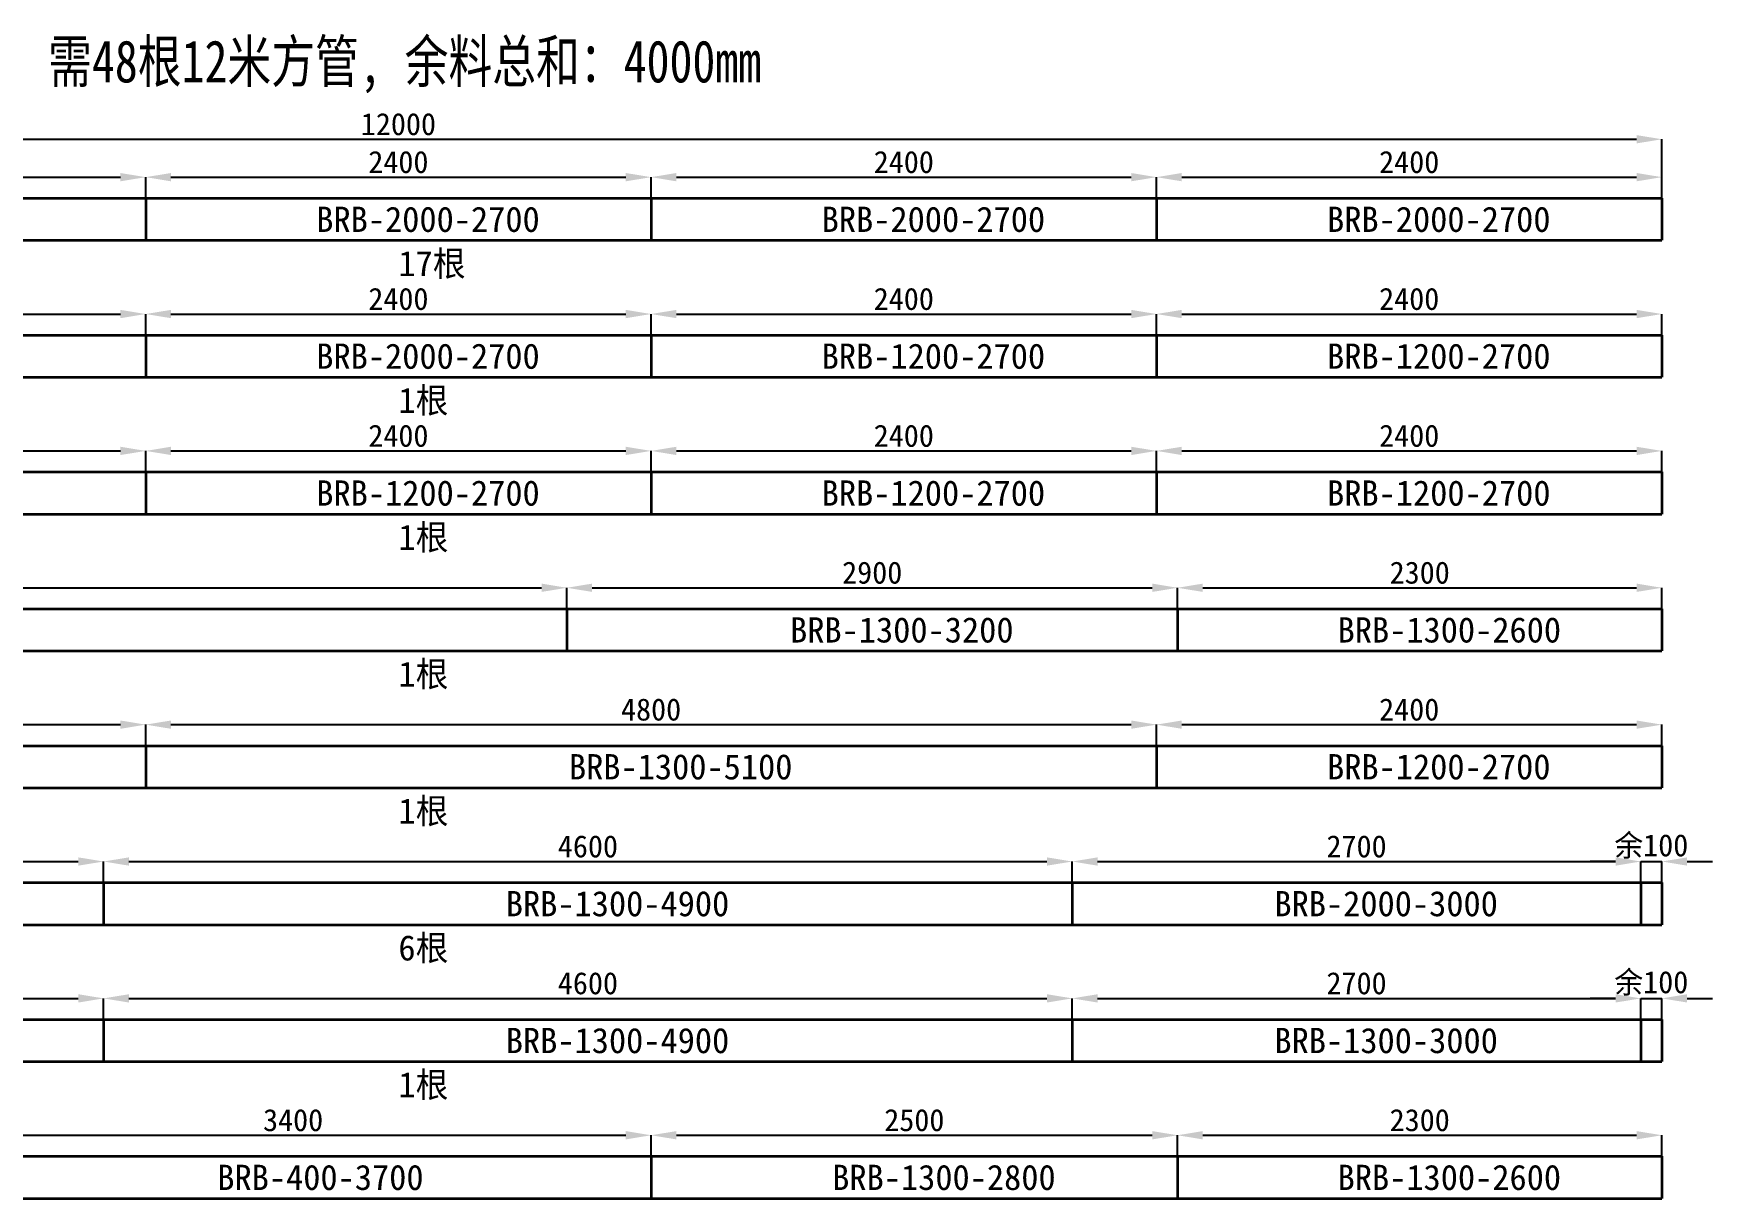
# Model space of a CAD drawing. Header units: metres. Extents: x -250 to 27240, y -10740 to 232.
# Drawn here: x 19268 to 27240, y -5300 to 232 of the extents above; entities that cross this region are included whole.
import ezdxf

# ---------------------------------------------------------------- set-up
doc = ezdxf.new("R2010")
doc.units = ezdxf.units.M
for name, color, linetype in [('DIMENSION', 3, 'Continuous'), ('TEXT', 3, 'Continuous'), ('TUBE', 3, 'Continuous')]:
    doc.layers.add(name, color=color, linetype=linetype)
doc.dimstyles.get("Standard").update_dxf_attribs({"dimscale": 30, "dimtxt": 3.5, "dimasz": 4, "dimexe": 1.25, "dimexo": 0, "dimtad": 1, "dimcen": 2.5, "dimazin": 3, "dimtfac": 1, "dimtmove": 0, "dimatfit": 3})

# ---------------------------------------------------------------- blocks, each defined once
blk = doc.blocks.new('_CLOSEDFILLED')
at = {"color": 0, "linetype": 'BYBLOCK'}
blk.add_solid([(-1, 0.164), (0, 0), (-1, -0.164)], dxfattribs=at)
blk = doc.blocks.new('*D6')
at = {"color": 3}
for p, q in [((15000, -550), (15000, -270)), ((27000, -550), (27000, -270))]:
    blk.add_line(p, q, dxfattribs=at)
at = {"color": 0}
blk.add_line((15120, -270), (26880, -270), dxfattribs=at)
at = {"layer": 'Defpoints'}
for p in [(15000, -270), (15000, -550), (27000, -550)]:
    blk.add_point(p, dxfattribs=at)
at = {"layer": 'DIMENSION', "color": 0, "xscale": 120, "yscale": 120, "rotation": 180}
blk.add_blockref('_CLOSEDFILLED', (15000, -270), dxfattribs=at)
at = {"layer": 'DIMENSION', "color": 0, "xscale": 120, "yscale": 120}
blk.add_blockref('_CLOSEDFILLED', (27000, -270), dxfattribs=at)
at = {"layer": 'DIMENSION', "color": 3, "insert": (21000, -198.75), "char_height": 105, "attachment_point": 5}
blk.add_mtext('12000', dxfattribs=at)
blk = doc.blocks.new('*D8')
at = {"color": 3}
for p, q in [((17400, -550), (17400, -450)), ((19800, -550), (19800, -450))]:
    blk.add_line(p, q, dxfattribs=at)
at = {"color": 0}
blk.add_line((17520, -450), (19680, -450), dxfattribs=at)
at = {"layer": 'Defpoints'}
for p in [(17400, -450), (17400, -550), (19800, -550)]:
    blk.add_point(p, dxfattribs=at)
at = {"layer": 'DIMENSION', "color": 0, "xscale": 120, "yscale": 120, "rotation": 180}
blk.add_blockref('_CLOSEDFILLED', (17400, -450), dxfattribs=at)
at = {"layer": 'DIMENSION', "color": 0, "xscale": 120, "yscale": 120}
blk.add_blockref('_CLOSEDFILLED', (19800, -450), dxfattribs=at)
at = {"layer": 'DIMENSION', "color": 3, "insert": (18600, -378.75), "char_height": 105, "attachment_point": 5}
blk.add_mtext('2400', dxfattribs=at)
blk = doc.blocks.new('*D9')
at = {"color": 3}
for p, q in [((19800, -550), (19800, -450)), ((22200, -550), (22200, -450))]:
    blk.add_line(p, q, dxfattribs=at)
at = {"color": 0}
blk.add_line((19920, -450), (22080, -450), dxfattribs=at)
at = {"layer": 'Defpoints'}
for p in [(19800, -450), (19800, -550), (22200, -550)]:
    blk.add_point(p, dxfattribs=at)
at = {"layer": 'DIMENSION', "color": 0, "xscale": 120, "yscale": 120, "rotation": 180}
blk.add_blockref('_CLOSEDFILLED', (19800, -450), dxfattribs=at)
at = {"layer": 'DIMENSION', "color": 0, "xscale": 120, "yscale": 120}
blk.add_blockref('_CLOSEDFILLED', (22200, -450), dxfattribs=at)
at = {"layer": 'DIMENSION', "color": 3, "insert": (21000, -378.75), "char_height": 105, "attachment_point": 5}
blk.add_mtext('2400', dxfattribs=at)
blk = doc.blocks.new('*D10')
at = {"color": 3}
for p, q in [((22200, -550), (22200, -450)), ((24600, -550), (24600, -450))]:
    blk.add_line(p, q, dxfattribs=at)
at = {"color": 0}
blk.add_line((22320, -450), (24480, -450), dxfattribs=at)
at = {"layer": 'Defpoints'}
for p in [(22200, -450), (22200, -550), (24600, -550)]:
    blk.add_point(p, dxfattribs=at)
at = {"layer": 'DIMENSION', "color": 0, "xscale": 120, "yscale": 120, "rotation": 180}
blk.add_blockref('_CLOSEDFILLED', (22200, -450), dxfattribs=at)
at = {"layer": 'DIMENSION', "color": 0, "xscale": 120, "yscale": 120}
blk.add_blockref('_CLOSEDFILLED', (24600, -450), dxfattribs=at)
at = {"layer": 'DIMENSION', "color": 3, "insert": (23400, -378.75), "char_height": 105, "attachment_point": 5}
blk.add_mtext('2400', dxfattribs=at)
blk = doc.blocks.new('*D11')
at = {"color": 3}
for p, q in [((24600, -550), (24600, -450)), ((27000, -550), (27000, -450))]:
    blk.add_line(p, q, dxfattribs=at)
at = {"color": 0}
blk.add_line((24720, -450), (26880, -450), dxfattribs=at)
at = {"layer": 'Defpoints'}
for p in [(24600, -450), (24600, -550), (27000, -550)]:
    blk.add_point(p, dxfattribs=at)
at = {"layer": 'DIMENSION', "color": 0, "xscale": 120, "yscale": 120, "rotation": 180}
blk.add_blockref('_CLOSEDFILLED', (24600, -450), dxfattribs=at)
at = {"layer": 'DIMENSION', "color": 0, "xscale": 120, "yscale": 120}
blk.add_blockref('_CLOSEDFILLED', (27000, -450), dxfattribs=at)
at = {"layer": 'DIMENSION', "color": 3, "insert": (25800, -378.75), "char_height": 105, "attachment_point": 5}
blk.add_mtext('2400', dxfattribs=at)
blk = doc.blocks.new('*D14')
at = {"color": 3}
for p, q in [((17400, -1200), (17400, -1100)), ((19800, -1200), (19800, -1100))]:
    blk.add_line(p, q, dxfattribs=at)
at = {"color": 0}
blk.add_line((17520, -1100), (19680, -1100), dxfattribs=at)
at = {"layer": 'Defpoints'}
for p in [(17400, -1100), (17400, -1200), (19800, -1200)]:
    blk.add_point(p, dxfattribs=at)
at = {"layer": 'DIMENSION', "color": 0, "xscale": 120, "yscale": 120, "rotation": 180}
blk.add_blockref('_CLOSEDFILLED', (17400, -1100), dxfattribs=at)
at = {"layer": 'DIMENSION', "color": 0, "xscale": 120, "yscale": 120}
blk.add_blockref('_CLOSEDFILLED', (19800, -1100), dxfattribs=at)
at = {"layer": 'DIMENSION', "color": 3, "insert": (18600, -1028.75), "char_height": 105, "attachment_point": 5}
blk.add_mtext('2400', dxfattribs=at)
blk = doc.blocks.new('*D15')
at = {"color": 3}
for p, q in [((19800, -1200), (19800, -1100)), ((22200, -1200), (22200, -1100))]:
    blk.add_line(p, q, dxfattribs=at)
at = {"color": 0}
blk.add_line((19920, -1100), (22080, -1100), dxfattribs=at)
at = {"layer": 'Defpoints'}
for p in [(19800, -1100), (19800, -1200), (22200, -1200)]:
    blk.add_point(p, dxfattribs=at)
at = {"layer": 'DIMENSION', "color": 0, "xscale": 120, "yscale": 120, "rotation": 180}
blk.add_blockref('_CLOSEDFILLED', (19800, -1100), dxfattribs=at)
at = {"layer": 'DIMENSION', "color": 0, "xscale": 120, "yscale": 120}
blk.add_blockref('_CLOSEDFILLED', (22200, -1100), dxfattribs=at)
at = {"layer": 'DIMENSION', "color": 3, "insert": (21000, -1028.75), "char_height": 105, "attachment_point": 5}
blk.add_mtext('2400', dxfattribs=at)
blk = doc.blocks.new('*D16')
at = {"color": 3}
for p, q in [((22200, -1200), (22200, -1100)), ((24600, -1200), (24600, -1100))]:
    blk.add_line(p, q, dxfattribs=at)
at = {"color": 0}
blk.add_line((22320, -1100), (24480, -1100), dxfattribs=at)
at = {"layer": 'Defpoints'}
for p in [(22200, -1100), (22200, -1200), (24600, -1200)]:
    blk.add_point(p, dxfattribs=at)
at = {"layer": 'DIMENSION', "color": 0, "xscale": 120, "yscale": 120, "rotation": 180}
blk.add_blockref('_CLOSEDFILLED', (22200, -1100), dxfattribs=at)
at = {"layer": 'DIMENSION', "color": 0, "xscale": 120, "yscale": 120}
blk.add_blockref('_CLOSEDFILLED', (24600, -1100), dxfattribs=at)
at = {"layer": 'DIMENSION', "color": 3, "insert": (23400, -1028.75), "char_height": 105, "attachment_point": 5}
blk.add_mtext('2400', dxfattribs=at)
blk = doc.blocks.new('*D17')
at = {"color": 3}
for p, q in [((24600, -1200), (24600, -1100)), ((27000, -1200), (27000, -1100))]:
    blk.add_line(p, q, dxfattribs=at)
at = {"color": 0}
blk.add_line((24720, -1100), (26880, -1100), dxfattribs=at)
at = {"layer": 'Defpoints'}
for p in [(24600, -1100), (24600, -1200), (27000, -1200)]:
    blk.add_point(p, dxfattribs=at)
at = {"layer": 'DIMENSION', "color": 0, "xscale": 120, "yscale": 120, "rotation": 180}
blk.add_blockref('_CLOSEDFILLED', (24600, -1100), dxfattribs=at)
at = {"layer": 'DIMENSION', "color": 0, "xscale": 120, "yscale": 120}
blk.add_blockref('_CLOSEDFILLED', (27000, -1100), dxfattribs=at)
at = {"layer": 'DIMENSION', "color": 3, "insert": (25800, -1028.75), "char_height": 105, "attachment_point": 5}
blk.add_mtext('2400', dxfattribs=at)
blk = doc.blocks.new('*D20')
at = {"color": 3}
for p, q in [((17400, -1850), (17400, -1750)), ((19800, -1850), (19800, -1750))]:
    blk.add_line(p, q, dxfattribs=at)
at = {"color": 0}
blk.add_line((17520, -1750), (19680, -1750), dxfattribs=at)
at = {"layer": 'Defpoints'}
for p in [(17400, -1750), (17400, -1850), (19800, -1850)]:
    blk.add_point(p, dxfattribs=at)
at = {"layer": 'DIMENSION', "color": 0, "xscale": 120, "yscale": 120, "rotation": 180}
blk.add_blockref('_CLOSEDFILLED', (17400, -1750), dxfattribs=at)
at = {"layer": 'DIMENSION', "color": 0, "xscale": 120, "yscale": 120}
blk.add_blockref('_CLOSEDFILLED', (19800, -1750), dxfattribs=at)
at = {"layer": 'DIMENSION', "color": 3, "insert": (18600, -1678.75), "char_height": 105, "attachment_point": 5}
blk.add_mtext('2400', dxfattribs=at)
blk = doc.blocks.new('*D21')
at = {"color": 3}
for p, q in [((19800, -1850), (19800, -1750)), ((22200, -1850), (22200, -1750))]:
    blk.add_line(p, q, dxfattribs=at)
at = {"color": 0}
blk.add_line((19920, -1750), (22080, -1750), dxfattribs=at)
at = {"layer": 'Defpoints'}
for p in [(19800, -1750), (19800, -1850), (22200, -1850)]:
    blk.add_point(p, dxfattribs=at)
at = {"layer": 'DIMENSION', "color": 0, "xscale": 120, "yscale": 120, "rotation": 180}
blk.add_blockref('_CLOSEDFILLED', (19800, -1750), dxfattribs=at)
at = {"layer": 'DIMENSION', "color": 0, "xscale": 120, "yscale": 120}
blk.add_blockref('_CLOSEDFILLED', (22200, -1750), dxfattribs=at)
at = {"layer": 'DIMENSION', "color": 3, "insert": (21000, -1678.75), "char_height": 105, "attachment_point": 5}
blk.add_mtext('2400', dxfattribs=at)
blk = doc.blocks.new('*D22')
at = {"color": 3}
for p, q in [((22200, -1850), (22200, -1750)), ((24600, -1850), (24600, -1750))]:
    blk.add_line(p, q, dxfattribs=at)
at = {"color": 0}
blk.add_line((22320, -1750), (24480, -1750), dxfattribs=at)
at = {"layer": 'Defpoints'}
for p in [(22200, -1750), (22200, -1850), (24600, -1850)]:
    blk.add_point(p, dxfattribs=at)
at = {"layer": 'DIMENSION', "color": 0, "xscale": 120, "yscale": 120, "rotation": 180}
blk.add_blockref('_CLOSEDFILLED', (22200, -1750), dxfattribs=at)
at = {"layer": 'DIMENSION', "color": 0, "xscale": 120, "yscale": 120}
blk.add_blockref('_CLOSEDFILLED', (24600, -1750), dxfattribs=at)
at = {"layer": 'DIMENSION', "color": 3, "insert": (23400, -1678.75), "char_height": 105, "attachment_point": 5}
blk.add_mtext('2400', dxfattribs=at)
blk = doc.blocks.new('*D23')
at = {"color": 3}
for p, q in [((24600, -1850), (24600, -1750)), ((27000, -1850), (27000, -1750))]:
    blk.add_line(p, q, dxfattribs=at)
at = {"color": 0}
blk.add_line((24720, -1750), (26880, -1750), dxfattribs=at)
at = {"layer": 'Defpoints'}
for p in [(24600, -1750), (24600, -1850), (27000, -1850)]:
    blk.add_point(p, dxfattribs=at)
at = {"layer": 'DIMENSION', "color": 0, "xscale": 120, "yscale": 120, "rotation": 180}
blk.add_blockref('_CLOSEDFILLED', (24600, -1750), dxfattribs=at)
at = {"layer": 'DIMENSION', "color": 0, "xscale": 120, "yscale": 120}
blk.add_blockref('_CLOSEDFILLED', (27000, -1750), dxfattribs=at)
at = {"layer": 'DIMENSION', "color": 3, "insert": (25800, -1678.75), "char_height": 105, "attachment_point": 5}
blk.add_mtext('2400', dxfattribs=at)
blk = doc.blocks.new('*D25')
at = {"color": 3}
for p, q in [((15000, -2500), (15000, -2400)), ((21800, -2500), (21800, -2400))]:
    blk.add_line(p, q, dxfattribs=at)
at = {"color": 0}
blk.add_line((15120, -2400), (21680, -2400), dxfattribs=at)
at = {"layer": 'Defpoints'}
for p in [(15000, -2400), (15000, -2500), (21800, -2500)]:
    blk.add_point(p, dxfattribs=at)
at = {"layer": 'DIMENSION', "color": 0, "xscale": 120, "yscale": 120, "rotation": 180}
blk.add_blockref('_CLOSEDFILLED', (15000, -2400), dxfattribs=at)
at = {"layer": 'DIMENSION', "color": 0, "xscale": 120, "yscale": 120}
blk.add_blockref('_CLOSEDFILLED', (21800, -2400), dxfattribs=at)
at = {"layer": 'DIMENSION', "color": 3, "insert": (18400, -2328.75), "char_height": 105, "attachment_point": 5}
blk.add_mtext('6800', dxfattribs=at)
blk = doc.blocks.new('*D26')
at = {"color": 3}
for p, q in [((21800, -2500), (21800, -2400)), ((24700, -2500), (24700, -2400))]:
    blk.add_line(p, q, dxfattribs=at)
at = {"color": 0}
blk.add_line((21920, -2400), (24580, -2400), dxfattribs=at)
at = {"layer": 'Defpoints'}
for p in [(21800, -2400), (21800, -2500), (24700, -2500)]:
    blk.add_point(p, dxfattribs=at)
at = {"layer": 'DIMENSION', "color": 0, "xscale": 120, "yscale": 120, "rotation": 180}
blk.add_blockref('_CLOSEDFILLED', (21800, -2400), dxfattribs=at)
at = {"layer": 'DIMENSION', "color": 0, "xscale": 120, "yscale": 120}
blk.add_blockref('_CLOSEDFILLED', (24700, -2400), dxfattribs=at)
at = {"layer": 'DIMENSION', "color": 3, "insert": (23250, -2328.75), "char_height": 105, "attachment_point": 5}
blk.add_mtext('2900', dxfattribs=at)
blk = doc.blocks.new('*D27')
at = {"color": 3}
for p, q in [((24700, -2500), (24700, -2400)), ((27000, -2500), (27000, -2400))]:
    blk.add_line(p, q, dxfattribs=at)
at = {"color": 0}
blk.add_line((24820, -2400), (26880, -2400), dxfattribs=at)
at = {"layer": 'Defpoints'}
for p in [(24700, -2400), (24700, -2500), (27000, -2500)]:
    blk.add_point(p, dxfattribs=at)
at = {"layer": 'DIMENSION', "color": 0, "xscale": 120, "yscale": 120, "rotation": 180}
blk.add_blockref('_CLOSEDFILLED', (24700, -2400), dxfattribs=at)
at = {"layer": 'DIMENSION', "color": 0, "xscale": 120, "yscale": 120}
blk.add_blockref('_CLOSEDFILLED', (27000, -2400), dxfattribs=at)
at = {"layer": 'DIMENSION', "color": 3, "insert": (25850, -2328.75), "char_height": 105, "attachment_point": 5}
blk.add_mtext('2300', dxfattribs=at)
blk = doc.blocks.new('*D29')
at = {"color": 3}
for p, q in [((15000, -3150), (15000, -3050)), ((19800, -3150), (19800, -3050))]:
    blk.add_line(p, q, dxfattribs=at)
at = {"color": 0}
blk.add_line((15120, -3050), (19680, -3050), dxfattribs=at)
at = {"layer": 'Defpoints'}
for p in [(15000, -3050), (15000, -3150), (19800, -3150)]:
    blk.add_point(p, dxfattribs=at)
at = {"layer": 'DIMENSION', "color": 0, "xscale": 120, "yscale": 120, "rotation": 180}
blk.add_blockref('_CLOSEDFILLED', (15000, -3050), dxfattribs=at)
at = {"layer": 'DIMENSION', "color": 0, "xscale": 120, "yscale": 120}
blk.add_blockref('_CLOSEDFILLED', (19800, -3050), dxfattribs=at)
at = {"layer": 'DIMENSION', "color": 3, "insert": (17400, -2978.75), "char_height": 105, "attachment_point": 5}
blk.add_mtext('4800', dxfattribs=at)
blk = doc.blocks.new('*D30')
at = {"color": 3}
for p, q in [((19800, -3150), (19800, -3050)), ((24600, -3150), (24600, -3050))]:
    blk.add_line(p, q, dxfattribs=at)
at = {"color": 0}
blk.add_line((19920, -3050), (24480, -3050), dxfattribs=at)
at = {"layer": 'Defpoints'}
for p in [(19800, -3050), (19800, -3150), (24600, -3150)]:
    blk.add_point(p, dxfattribs=at)
at = {"layer": 'DIMENSION', "color": 0, "xscale": 120, "yscale": 120, "rotation": 180}
blk.add_blockref('_CLOSEDFILLED', (19800, -3050), dxfattribs=at)
at = {"layer": 'DIMENSION', "color": 0, "xscale": 120, "yscale": 120}
blk.add_blockref('_CLOSEDFILLED', (24600, -3050), dxfattribs=at)
at = {"layer": 'DIMENSION', "color": 3, "insert": (22200, -2978.75), "char_height": 105, "attachment_point": 5}
blk.add_mtext('4800', dxfattribs=at)
blk = doc.blocks.new('*D31')
at = {"color": 3}
for p, q in [((24600, -3150), (24600, -3050)), ((27000, -3150), (27000, -3050))]:
    blk.add_line(p, q, dxfattribs=at)
at = {"color": 0}
blk.add_line((24720, -3050), (26880, -3050), dxfattribs=at)
at = {"layer": 'Defpoints'}
for p in [(24600, -3050), (24600, -3150), (27000, -3150)]:
    blk.add_point(p, dxfattribs=at)
at = {"layer": 'DIMENSION', "color": 0, "xscale": 120, "yscale": 120, "rotation": 180}
blk.add_blockref('_CLOSEDFILLED', (24600, -3050), dxfattribs=at)
at = {"layer": 'DIMENSION', "color": 0, "xscale": 120, "yscale": 120}
blk.add_blockref('_CLOSEDFILLED', (27000, -3050), dxfattribs=at)
at = {"layer": 'DIMENSION', "color": 3, "insert": (25800, -2978.75), "char_height": 105, "attachment_point": 5}
blk.add_mtext('2400', dxfattribs=at)
blk = doc.blocks.new('*D33')
at = {"color": 3}
for p, q in [((15000, -3800), (15000, -3700)), ((19600, -3800), (19600, -3700))]:
    blk.add_line(p, q, dxfattribs=at)
at = {"color": 0}
blk.add_line((15120, -3700), (19480, -3700), dxfattribs=at)
at = {"layer": 'Defpoints'}
for p in [(15000, -3700), (15000, -3800), (19600, -3800)]:
    blk.add_point(p, dxfattribs=at)
at = {"layer": 'DIMENSION', "color": 0, "xscale": 120, "yscale": 120, "rotation": 180}
blk.add_blockref('_CLOSEDFILLED', (15000, -3700), dxfattribs=at)
at = {"layer": 'DIMENSION', "color": 0, "xscale": 120, "yscale": 120}
blk.add_blockref('_CLOSEDFILLED', (19600, -3700), dxfattribs=at)
at = {"layer": 'DIMENSION', "color": 3, "insert": (17300, -3628.75), "char_height": 105, "attachment_point": 5}
blk.add_mtext('4600', dxfattribs=at)
blk = doc.blocks.new('*D34')
at = {"color": 3}
for p, q in [((19600, -3800), (19600, -3700)), ((24200, -3800), (24200, -3700))]:
    blk.add_line(p, q, dxfattribs=at)
at = {"color": 0}
blk.add_line((19720, -3700), (24080, -3700), dxfattribs=at)
at = {"layer": 'Defpoints'}
for p in [(19600, -3700), (19600, -3800), (24200, -3800)]:
    blk.add_point(p, dxfattribs=at)
at = {"layer": 'DIMENSION', "color": 0, "xscale": 120, "yscale": 120, "rotation": 180}
blk.add_blockref('_CLOSEDFILLED', (19600, -3700), dxfattribs=at)
at = {"layer": 'DIMENSION', "color": 0, "xscale": 120, "yscale": 120}
blk.add_blockref('_CLOSEDFILLED', (24200, -3700), dxfattribs=at)
at = {"layer": 'DIMENSION', "color": 3, "insert": (21900, -3628.75), "char_height": 105, "attachment_point": 5}
blk.add_mtext('4600', dxfattribs=at)
blk = doc.blocks.new('*D35')
at = {"color": 3}
for p, q in [((24200, -3800), (24200, -3700)), ((26900, -3800), (26900, -3700))]:
    blk.add_line(p, q, dxfattribs=at)
at = {"color": 0}
blk.add_line((24320, -3700), (26780, -3700), dxfattribs=at)
at = {"layer": 'Defpoints'}
for p in [(24200, -3700), (24200, -3800), (26900, -3800)]:
    blk.add_point(p, dxfattribs=at)
at = {"layer": 'DIMENSION', "color": 0, "xscale": 120, "yscale": 120, "rotation": 180}
blk.add_blockref('_CLOSEDFILLED', (24200, -3700), dxfattribs=at)
at = {"layer": 'DIMENSION', "color": 0, "xscale": 120, "yscale": 120}
blk.add_blockref('_CLOSEDFILLED', (26900, -3700), dxfattribs=at)
at = {"layer": 'DIMENSION', "color": 3, "insert": (25550, -3628.75), "char_height": 105, "attachment_point": 5}
blk.add_mtext('2700', dxfattribs=at)
blk = doc.blocks.new('*D36')
at = {"color": 0}
for p, q in [((26780, -3700), (26660, -3700)), ((26900, -3700), (27000, -3700)), ((27120, -3700), (27240, -3700))]:
    blk.add_line(p, q, dxfattribs=at)
at = {"color": 3}
for p, q in [((26900, -3800), (26900, -3700)), ((27000, -3800), (27000, -3700))]:
    blk.add_line(p, q, dxfattribs=at)
at = {"layer": 'Defpoints'}
for p in [(26900, -3700), (26900, -3800), (27000, -3800)]:
    blk.add_point(p, dxfattribs=at)
at = {"layer": 'DIMENSION', "color": 0, "xscale": 120, "yscale": 120}
blk.add_blockref('_CLOSEDFILLED', (26900, -3700), dxfattribs=at)
at = {"layer": 'DIMENSION', "color": 0, "xscale": 120, "yscale": 120, "rotation": 180}
blk.add_blockref('_CLOSEDFILLED', (27000, -3700), dxfattribs=at)
at = {"layer": 'DIMENSION', "color": 3, "insert": (26950, -3628.75), "char_height": 105, "attachment_point": 5}
blk.add_mtext('余100', dxfattribs=at)
blk = doc.blocks.new('*D38')
at = {"color": 3}
for p, q in [((15000, -4450), (15000, -4350)), ((19600, -4450), (19600, -4350))]:
    blk.add_line(p, q, dxfattribs=at)
at = {"color": 0}
blk.add_line((15120, -4350), (19480, -4350), dxfattribs=at)
at = {"layer": 'Defpoints'}
for p in [(15000, -4350), (15000, -4450), (19600, -4450)]:
    blk.add_point(p, dxfattribs=at)
at = {"layer": 'DIMENSION', "color": 0, "xscale": 120, "yscale": 120, "rotation": 180}
blk.add_blockref('_CLOSEDFILLED', (15000, -4350), dxfattribs=at)
at = {"layer": 'DIMENSION', "color": 0, "xscale": 120, "yscale": 120}
blk.add_blockref('_CLOSEDFILLED', (19600, -4350), dxfattribs=at)
at = {"layer": 'DIMENSION', "color": 3, "insert": (17300, -4278.75), "char_height": 105, "attachment_point": 5}
blk.add_mtext('4600', dxfattribs=at)
blk = doc.blocks.new('*D39')
at = {"color": 3}
for p, q in [((19600, -4450), (19600, -4350)), ((24200, -4450), (24200, -4350))]:
    blk.add_line(p, q, dxfattribs=at)
at = {"color": 0}
blk.add_line((19720, -4350), (24080, -4350), dxfattribs=at)
at = {"layer": 'Defpoints'}
for p in [(19600, -4350), (19600, -4450), (24200, -4450)]:
    blk.add_point(p, dxfattribs=at)
at = {"layer": 'DIMENSION', "color": 0, "xscale": 120, "yscale": 120, "rotation": 180}
blk.add_blockref('_CLOSEDFILLED', (19600, -4350), dxfattribs=at)
at = {"layer": 'DIMENSION', "color": 0, "xscale": 120, "yscale": 120}
blk.add_blockref('_CLOSEDFILLED', (24200, -4350), dxfattribs=at)
at = {"layer": 'DIMENSION', "color": 3, "insert": (21900, -4278.75), "char_height": 105, "attachment_point": 5}
blk.add_mtext('4600', dxfattribs=at)
blk = doc.blocks.new('*D40')
at = {"color": 3}
for p, q in [((24200, -4450), (24200, -4350)), ((26900, -4450), (26900, -4350))]:
    blk.add_line(p, q, dxfattribs=at)
at = {"color": 0}
blk.add_line((24320, -4350), (26780, -4350), dxfattribs=at)
at = {"layer": 'Defpoints'}
for p in [(24200, -4350), (24200, -4450), (26900, -4450)]:
    blk.add_point(p, dxfattribs=at)
at = {"layer": 'DIMENSION', "color": 0, "xscale": 120, "yscale": 120, "rotation": 180}
blk.add_blockref('_CLOSEDFILLED', (24200, -4350), dxfattribs=at)
at = {"layer": 'DIMENSION', "color": 0, "xscale": 120, "yscale": 120}
blk.add_blockref('_CLOSEDFILLED', (26900, -4350), dxfattribs=at)
at = {"layer": 'DIMENSION', "color": 3, "insert": (25550, -4278.75), "char_height": 105, "attachment_point": 5}
blk.add_mtext('2700', dxfattribs=at)
blk = doc.blocks.new('*D41')
at = {"color": 0}
for p, q in [((26780, -4350), (26660, -4350)), ((26900, -4350), (27000, -4350)), ((27120, -4350), (27240, -4350))]:
    blk.add_line(p, q, dxfattribs=at)
at = {"color": 3}
for p, q in [((26900, -4450), (26900, -4350)), ((27000, -4450), (27000, -4350))]:
    blk.add_line(p, q, dxfattribs=at)
at = {"layer": 'Defpoints'}
for p in [(26900, -4350), (26900, -4450), (27000, -4450)]:
    blk.add_point(p, dxfattribs=at)
at = {"layer": 'DIMENSION', "color": 0, "xscale": 120, "yscale": 120}
blk.add_blockref('_CLOSEDFILLED', (26900, -4350), dxfattribs=at)
at = {"layer": 'DIMENSION', "color": 0, "xscale": 120, "yscale": 120, "rotation": 180}
blk.add_blockref('_CLOSEDFILLED', (27000, -4350), dxfattribs=at)
at = {"layer": 'DIMENSION', "color": 3, "insert": (26950, -4278.75), "char_height": 105, "attachment_point": 5}
blk.add_mtext('余100', dxfattribs=at)
blk = doc.blocks.new('*D44')
at = {"color": 3}
for p, q in [((18800, -5100), (18800, -5000)), ((22200, -5100), (22200, -5000))]:
    blk.add_line(p, q, dxfattribs=at)
at = {"color": 0}
blk.add_line((18920, -5000), (22080, -5000), dxfattribs=at)
at = {"layer": 'Defpoints'}
for p in [(18800, -5000), (18800, -5100), (22200, -5100)]:
    blk.add_point(p, dxfattribs=at)
at = {"layer": 'DIMENSION', "color": 0, "xscale": 120, "yscale": 120, "rotation": 180}
blk.add_blockref('_CLOSEDFILLED', (18800, -5000), dxfattribs=at)
at = {"layer": 'DIMENSION', "color": 0, "xscale": 120, "yscale": 120}
blk.add_blockref('_CLOSEDFILLED', (22200, -5000), dxfattribs=at)
at = {"layer": 'DIMENSION', "color": 3, "insert": (20500, -4928.75), "char_height": 105, "attachment_point": 5}
blk.add_mtext('3400', dxfattribs=at)
blk = doc.blocks.new('*D45')
at = {"color": 3}
for p, q in [((22200, -5100), (22200, -5000)), ((24700, -5100), (24700, -5000))]:
    blk.add_line(p, q, dxfattribs=at)
at = {"color": 0}
blk.add_line((22320, -5000), (24580, -5000), dxfattribs=at)
at = {"layer": 'Defpoints'}
for p in [(22200, -5000), (22200, -5100), (24700, -5100)]:
    blk.add_point(p, dxfattribs=at)
at = {"layer": 'DIMENSION', "color": 0, "xscale": 120, "yscale": 120, "rotation": 180}
blk.add_blockref('_CLOSEDFILLED', (22200, -5000), dxfattribs=at)
at = {"layer": 'DIMENSION', "color": 0, "xscale": 120, "yscale": 120}
blk.add_blockref('_CLOSEDFILLED', (24700, -5000), dxfattribs=at)
at = {"layer": 'DIMENSION', "color": 3, "insert": (23450, -4928.75), "char_height": 105, "attachment_point": 5}
blk.add_mtext('2500', dxfattribs=at)
blk = doc.blocks.new('*D46')
at = {"color": 3}
for p, q in [((24700, -5100), (24700, -5000)), ((27000, -5100), (27000, -5000))]:
    blk.add_line(p, q, dxfattribs=at)
at = {"color": 0}
blk.add_line((24820, -5000), (26880, -5000), dxfattribs=at)
at = {"layer": 'Defpoints'}
for p in [(24700, -5000), (24700, -5100), (27000, -5100)]:
    blk.add_point(p, dxfattribs=at)
at = {"layer": 'DIMENSION', "color": 0, "xscale": 120, "yscale": 120, "rotation": 180}
blk.add_blockref('_CLOSEDFILLED', (24700, -5000), dxfattribs=at)
at = {"layer": 'DIMENSION', "color": 0, "xscale": 120, "yscale": 120}
blk.add_blockref('_CLOSEDFILLED', (27000, -5000), dxfattribs=at)
at = {"layer": 'DIMENSION', "color": 3, "insert": (25850, -4928.75), "char_height": 105, "attachment_point": 5}
blk.add_mtext('2300', dxfattribs=at)

msp = doc.modelspace()

# ---------------------------------------------------------------- linework, layer by layer
at = {"layer": 'TUBE', "color": 7, "lineweight": 35}
for p, q in [((17400, -550), (19800, -550)), ((19800, -550), (19800, -750)), ((19800, -550), (22200, -550)), ((22200, -550), (22200, -750)), ((22200, -550), (24600, -550)), ((24600, -550), (24600, -750)), ((24600, -550), (27000, -550)), ((27000, -550), (27000, -750)), ((17400, -750), (19800, -750)), ((19800, -750), (22200, -750)), ((22200, -750), (24600, -750)), ((24600, -750), (27000, -750)), ((17400, -1200), (19800, -1200)), ((19800, -1200), (19800, -1400)), ((19800, -1200), (22200, -1200)), ((22200, -1200), (22200, -1400)), ((22200, -1200), (24600, -1200)), ((24600, -1200), (24600, -1400)), ((24600, -1200), (27000, -1200)), ((27000, -1200), (27000, -1400)), ((17400, -1400), (19800, -1400)), ((19800, -1400), (22200, -1400)), ((22200, -1400), (24600, -1400)), ((24600, -1400), (27000, -1400)), ((17400, -1850), (19800, -1850)), ((19800, -1850), (19800, -2050)), ((19800, -1850), (22200, -1850)), ((22200, -1850), (22200, -2050)), ((22200, -1850), (24600, -1850)), ((24600, -1850), (24600, -2050)), ((24600, -1850), (27000, -1850)), ((27000, -1850), (27000, -2050)), ((17400, -2050), (19800, -2050)), ((19800, -2050), (22200, -2050)), ((22200, -2050), (24600, -2050)), ((24600, -2050), (27000, -2050)), ((15000, -2500), (21800, -2500)), ((21800, -2500), (21800, -2700)), ((21800, -2500), (24700, -2500)), ((24700, -2500), (24700, -2700)), ((24700, -2500), (27000, -2500)), ((27000, -2500), (27000, -2700)), ((15000, -2700), (21800, -2700)), ((21800, -2700), (24700, -2700)), ((24700, -2700), (27000, -2700)), ((15000, -3150), (19800, -3150)), ((19800, -3150), (19800, -3350)), ((19800, -3150), (24600, -3150)), ((24600, -3150), (24600, -3350)), ((24600, -3150), (27000, -3150)), ((27000, -3150), (27000, -3350)), ((15000, -3350), (19800, -3350)), ((19800, -3350), (24600, -3350)), ((24600, -3350), (27000, -3350)), ((15000, -3800), (19600, -3800)), ((19600, -3800), (19600, -4000)), ((19600, -3800), (24200, -3800)), ((24200, -3800), (24200, -4000)), ((24200, -3800), (26900, -3800)), ((26900, -3800), (26900, -4000)), ((26900, -3800), (27000, -3800)), ((26900, -3800), (26900, -4000)), ((27000, -3800), (27000, -4000)), ((15000, -4000), (19600, -4000)), ((19600, -4000), (24200, -4000)), ((24200, -4000), (26900, -4000)), ((26900, -4000), (27000, -4000)), ((15000, -4450), (19600, -4450)), ((19600, -4450), (19600, -4650)), ((19600, -4450), (24200, -4450)), ((24200, -4450), (24200, -4650)), ((24200, -4450), (26900, -4450)), ((26900, -4450), (26900, -4650)), ((26900, -4450), (27000, -4450)), ((26900, -4450), (26900, -4650)), ((27000, -4450), (27000, -4650)), ((15000, -4650), (19600, -4650)), ((19600, -4650), (24200, -4650)), ((24200, -4650), (26900, -4650)), ((26900, -4650), (27000, -4650)), ((18800, -5100), (22200, -5100)), ((22200, -5100), (22200, -5300)), ((22200, -5100), (24700, -5100)), ((24700, -5100), (24700, -5300)), ((24700, -5100), (27000, -5100)), ((27000, -5100), (27000, -5300)), ((18800, -5300), (22200, -5300)), ((22200, -5300), (24700, -5300)), ((24700, -5300), (27000, -5300))]:
    msp.add_line(p, q, dxfattribs=at)

# ---------------------------------------------------------------- texts
at = {"layer": 'TEXT', "width": 0.8}
msp.add_text('北京第二实验中学 BRB, 200方管总长572000，需48根12米方管, 余料总和：4000mm', height=200, dxfattribs=at).set_placement((15000, 0))
at = {"layer": 'TEXT'}
for s, p in [('BRB-2000-2700', (20610, -710)), ('BRB-2000-2700', (23010, -710)), ('BRB-2000-2700', (25410, -710)), ('17根', (21000, -920)), ('BRB-2000-2700', (20610, -1360)), ('BRB-1200-2700', (23010, -1360)), ('BRB-1200-2700', (25410, -1360)), ('1根', (21000, -1570)), ('BRB-1200-2700', (20610, -2010)), ('BRB-1200-2700', (23010, -2010)), ('BRB-1200-2700', (25410, -2010)), ('1根', (21000, -2220)), ('BRB-1300-3200', (22860, -2660)), ('BRB-1300-2600', (25460, -2660)), ('1根', (21000, -2870)), ('BRB-1300-5100', (21810, -3310)), ('BRB-1200-2700', (25410, -3310)), ('1根', (21000, -3520)), ('BRB-1300-4900', (21510, -3960)), ('BRB-2000-3000', (25160, -3960)), ('6根', (21000, -4170)), ('BRB-1300-4900', (21510, -4610)), ('BRB-1300-3000', (25160, -4610)), ('1根', (21000, -4820)), ('BRB-400-3700', (20140, -5260)), ('BRB-1300-2800', (23060, -5260)), ('BRB-1300-2600', (25460, -5260))]:
    msp.add_text(s, height=120, dxfattribs=at).set_placement(p)

# ---------------------------------------------------------------- dimensions: what is measured, and where the dimension line sits
at = {"layer": 'DIMENSION', "color": 3, "lineweight": 25}
for base, p1, p2, text, picture, middle in [((15000, -270), (15000, -550), (27000, -550), '12000', '*D6', (21000, -198.75)), ((17400, -450), (17400, -550), (19800, -550), '2400', '*D8', (18600, -378.75)), ((19800, -450), (19800, -550), (22200, -550), '2400', '*D9', (21000, -378.75)), ((22200, -450), (22200, -550), (24600, -550), '2400', '*D10', (23400, -378.75)), ((24600, -450), (24600, -550), (27000, -550), '2400', '*D11', (25800, -378.75)), ((17400, -1100), (17400, -1200), (19800, -1200), '2400', '*D14', (18600, -1028.75)), ((19800, -1100), (19800, -1200), (22200, -1200), '2400', '*D15', (21000, -1028.75)), ((22200, -1100), (22200, -1200), (24600, -1200), '2400', '*D16', (23400, -1028.75)), ((24600, -1100), (24600, -1200), (27000, -1200), '2400', '*D17', (25800, -1028.75)), ((17400, -1750), (17400, -1850), (19800, -1850), '2400', '*D20', (18600, -1678.75)), ((19800, -1750), (19800, -1850), (22200, -1850), '2400', '*D21', (21000, -1678.75)), ((22200, -1750), (22200, -1850), (24600, -1850), '2400', '*D22', (23400, -1678.75)), ((24600, -1750), (24600, -1850), (27000, -1850), '2400', '*D23', (25800, -1678.75)), ((15000, -2400), (15000, -2500), (21800, -2500), '6800', '*D25', (18400, -2328.75)), ((21800, -2400), (21800, -2500), (24700, -2500), '2900', '*D26', (23250, -2328.75)), ((24700, -2400), (24700, -2500), (27000, -2500), '2300', '*D27', (25850, -2328.75)), ((15000, -3050), (15000, -3150), (19800, -3150), '4800', '*D29', (17400, -2978.75)), ((19800, -3050), (19800, -3150), (24600, -3150), '4800', '*D30', (22200, -2978.75)), ((24600, -3050), (24600, -3150), (27000, -3150), '2400', '*D31', (25800, -2978.75)), ((15000, -3700), (15000, -3800), (19600, -3800), '4600', '*D33', (17300, -3628.75)), ((19600, -3700), (19600, -3800), (24200, -3800), '4600', '*D34', (21900, -3628.75)), ((24200, -3700), (24200, -3800), (26900, -3800), '2700', '*D35', (25550, -3628.75)), ((26900, -3700), (26900, -3800), (27000, -3800), '余100', '*D36', (26950, -3628.75)), ((15000, -4350), (15000, -4450), (19600, -4450), '4600', '*D38', (17300, -4278.75)), ((19600, -4350), (19600, -4450), (24200, -4450), '4600', '*D39', (21900, -4278.75)), ((24200, -4350), (24200, -4450), (26900, -4450), '2700', '*D40', (25550, -4278.75)), ((26900, -4350), (26900, -4450), (27000, -4450), '余100', '*D41', (26950, -4278.75)), ((18800, -5000), (18800, -5100), (22200, -5100), '3400', '*D44', (20500, -4928.75)), ((22200, -5000), (22200, -5100), (24700, -5100), '2500', '*D45', (23450, -4928.75)), ((24700, -5000), (24700, -5100), (27000, -5100), '2300', '*D46', (25850, -4928.75))]:
    dim = msp.add_linear_dim(base=base, p1=p1, p2=p2, text=text, dimstyle='Standard', dxfattribs=at)
    dim.commit()
    dim.dimension.update_dxf_attribs({"geometry": picture, "text_midpoint": middle})

doc.saveas('drawing.dxf')
